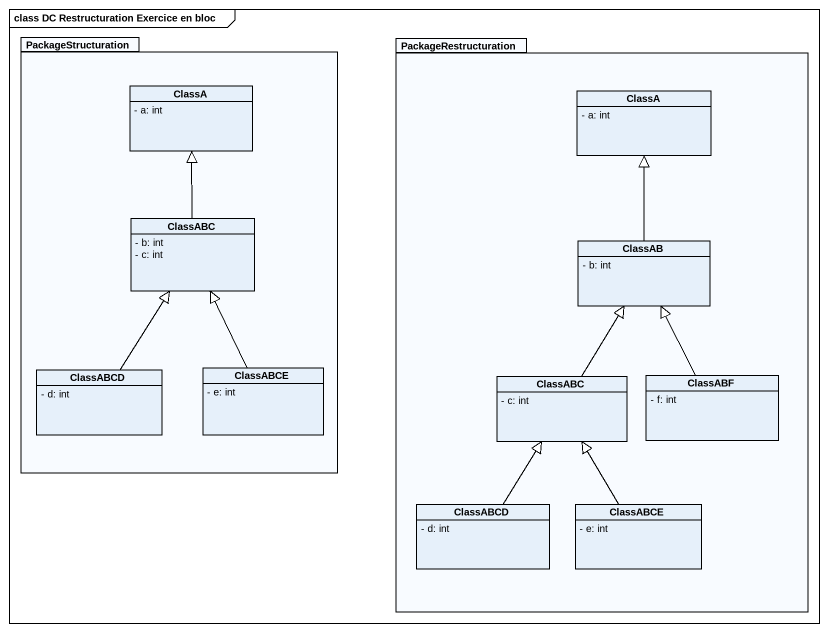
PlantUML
@startuml
mainframe class DC Restructuration Exercice en bloc
hide circle
hide empty members
skinparam classAttributeIconSize 0
package PackageStructuration {
  class ClassA {
    - a: int
  }
  class ClassABC {
    - b: int
    - c: int
  }
  class ClassABCD {
    - d: int
  }
  class ClassABCE {
    - e: int
  }
}
package PackageRestructuration {
  class "ClassA" as ClassA_2 {
    - a: int
  }
  class ClassAB {
    - b: int
  }
  class "ClassABC" as ClassABC_2 {
    - c: int
  }
  class ClassABF {
    - f: int
  }
  class "ClassABCD" as ClassABCD_2 {
    - d: int
  }
  class "ClassABCE" as ClassABCE_2 {
    - e: int
  }
}
ClassABC -up-|> ClassA
ClassAB -up-|> ClassA_2
ClassABCD -up-|> ClassABC
ClassABCE -up-|> ClassABC
ClassABC_2 -up-|> ClassAB
ClassABF -up-|> ClassAB
ClassABCD_2 -up-|> ClassABC_2
ClassABCE_2 -up-|> ClassABC_2
@enduml
